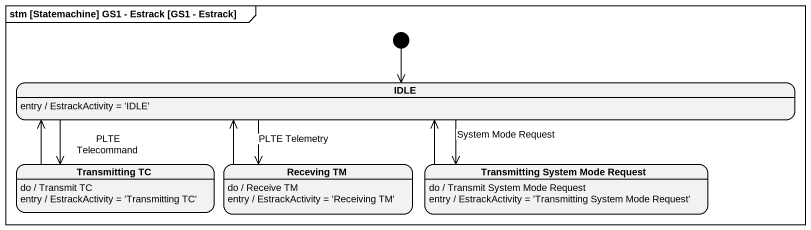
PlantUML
@startuml
mainframe stm [Statemachine] GS1 - Estrack [GS1 - Estrack]
hide empty description
state IDLE
IDLE : entry / EstrackActivity = 'IDLE'
state "Transmitting TC" as Transmitting_TC
Transmitting_TC : do / Transmit TC
Transmitting_TC : entry / EstrackActivity = 'Transmitting TC'
state "Receving TM" as Receving_TM
Receving_TM : do / Receive TM
Receving_TM : entry / EstrackActivity = 'Receiving TM'
state "Transmitting System Mode Request" as Transmitting_System_Mode
Transmitting_System_Mode : do / Transmit System Mode Request
Transmitting_System_Mode : entry / EstrackActivity = 'Transmitting System Mode Request'
[*] --> IDLE
IDLE -left-> Transmitting_TC : PLTE Telecommand
IDLE --> Receving_TM : PLTE Telemetry
IDLE -right-> Transmitting_System_Mode : System Mode Request
Transmitting_TC -right-> IDLE
Receving_TM -up-> IDLE
Transmitting_System_Mode -left-> IDLE
@enduml
